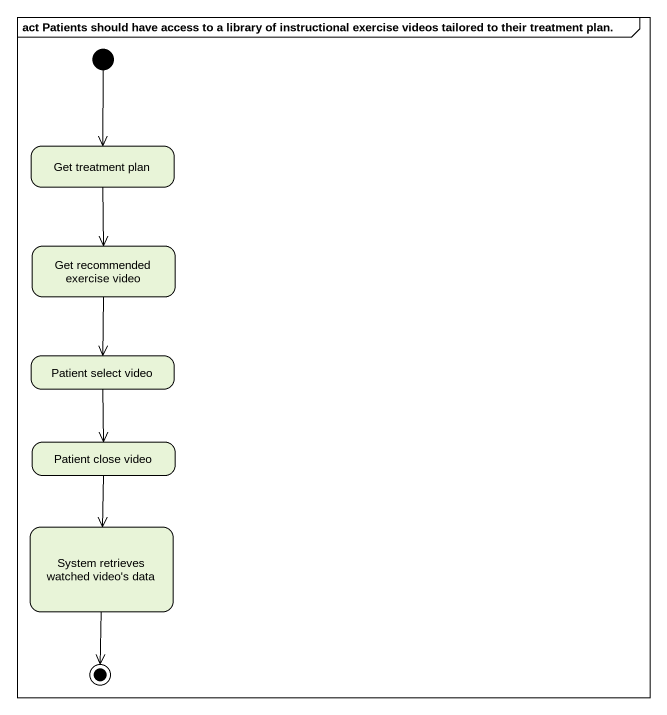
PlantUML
@startuml
mainframe act Patients should have access to a library of instructional exercise videos tailored to their treatment plan.
hide empty description
state "Get treatment plan" as Get_treatment_plan
state "Get recommended exercise video" as Get_recommended_exercise
state "Patient select video" as Patient_select_video
state "Patient close video" as Patient_close_video
state "System retrieves watched video's data" as System_retrieves_watched
[*] --> Get_treatment_plan
Get_treatment_plan --> Get_recommended_exercise
Get_recommended_exercise --> Patient_select_video
Patient_select_video --> Patient_close_video
Patient_close_video --> System_retrieves_watched
System_retrieves_watched --> [*]
@enduml
